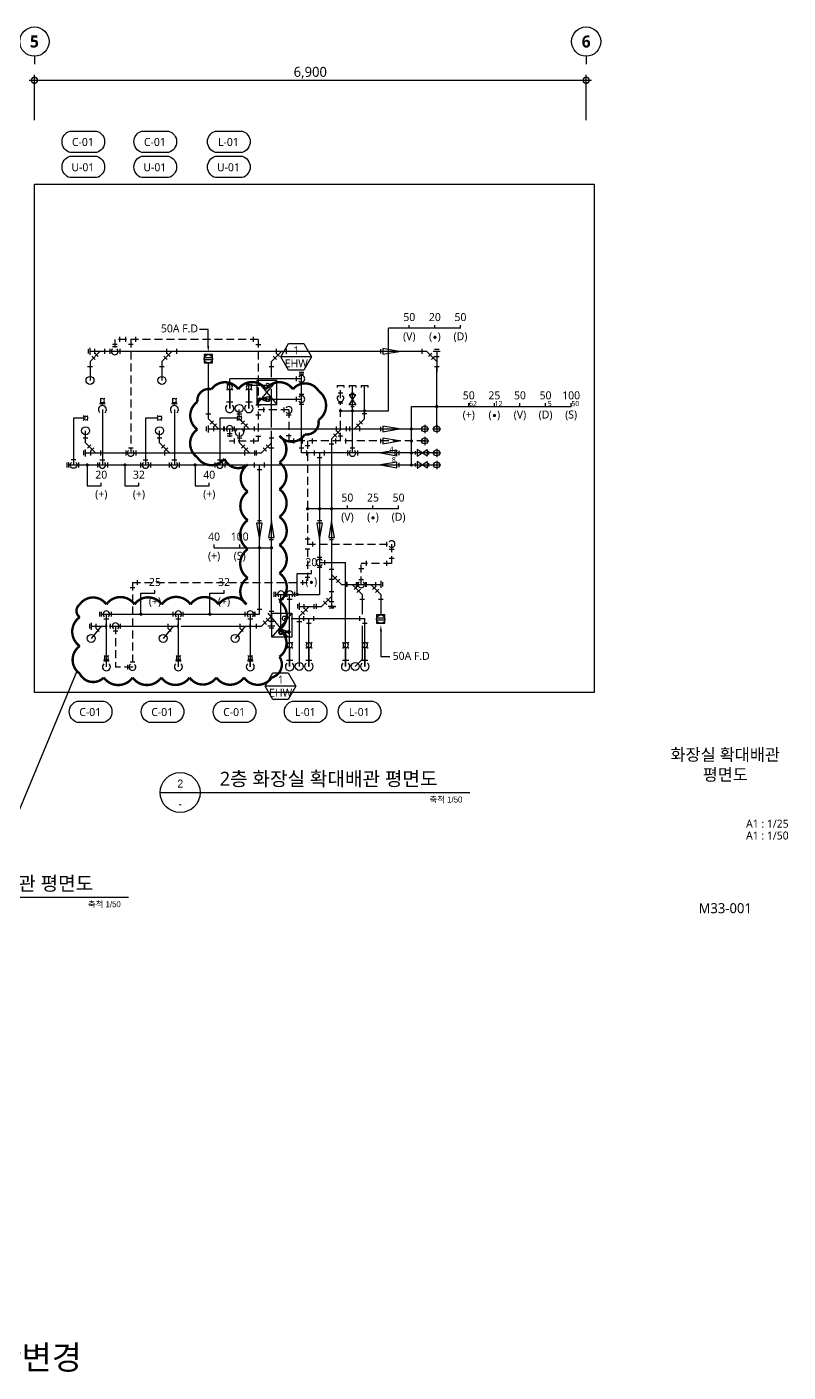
# Model space of a CAD drawing. Header units: millimetres. Extents: x 90779 to 268175, y 64944 to 139437.
# Drawn here: x 100256 to 109776, y 121329 to 138140 of the extents above; entities that cross this region are included whole.
import ezdxf
from ezdxf.enums import TextEntityAlignment as Align

# ---------------------------------------------------------------- set-up
doc = ezdxf.new("R2010")
doc.units = ezdxf.units.MM
doc.header["$LTSCALE"] = 50
doc.linetypes.add('HID', pattern=[3, 2, -1])
doc.layers.get('DEFPOINTS').update_dxf_attribs({"color": 137})
for name, color, linetype in [('AA-MKXS', 3, 'Continuous'), ('BA', 9, 'Continuous'), ('DI', 1, 'Continuous'), ('EQ', 11, 'Continuous'), ('PIPE', 3, 'Continuous'), ('SD', 4, 'Continuous'), ('TE', 2, 'Continuous'), ('TEXT', 3, 'Continuous')]:
    doc.layers.add(name, color=color, linetype=linetype)
doc.layers.add('FU', color=1, linetype='Continuous', plot=False)
doc.styles.add('$0$스타일1', font='malgun.ttf')
doc.styles.add('SAMOO', font='')
doc.styles.add('SUNJIN', font='malgun.ttf')
doc.styles.add('스타일1', font='malgun.ttf')
doc.styles.add('스타일2', font='malgunbd.ttf')
doc.styles.get('SAMOO').set_extended_font_data('Dotum')

# ---------------------------------------------------------------- blocks, each defined once
blk = doc.blocks.new('A$C5B5F5129')
at = {"layer": 'PIPE', "color": 2}
for p, q in [((0, 70), (14, 56)), ((14, 14), (0, 0)), ((70, 70), (56, 56)), ((56, 14), (70, 0))]:
    blk.add_line(p, q, dxfattribs=at)
blk.add_circle((35, 35), 30, dxfattribs=at)
blk = doc.blocks.new('A$C5256647F')
at = {"layer": 'SD', "color": 1}
for p, q in [((2.46, 1.55), (0.04, 1.55)), ((2.46, 0.95), (0.04, 0.95))]:
    blk.add_line(p, q, dxfattribs=at)
at = {"layer": 'SD', "color": 2}
blk.add_lwpolyline([(2.5, 2.5), (0, 2.5), (0, 0), (2.5, 0)], close=True, dxfattribs=at)
blk.add_circle((1.25, 1.25), 1.25, dxfattribs=at)
blk = doc.blocks.new('A$C309C2D33')
at = {"layer": 'PIPE', "color": 6}
for p, q in [((0.36, 5.08), (2.14, 5.08)), ((0.58, 5.53), (1.92, 5.53)), ((1.25, 1.25), (1.25, 6.19))]:
    blk.add_line(p, q, dxfattribs=at)
blk.add_lwpolyline([(0.12, 1.78), (1.25, 5.08), (2.43, 1.66)], dxfattribs=at)
blk.add_circle((1.25, 1.25), 1.25, dxfattribs=at)
blk = doc.blocks.new('A$C3715618A')
at = {"layer": 'SD', "color": 2}
for p, q in [((0, 0.36), (0, 1.73)), ((0.55, 0), (0.55, 2.09))]:
    blk.add_line(p, q, dxfattribs=at)
blk = doc.blocks.new('A$C157C1C89')
at = {"layer": 'SD', "color": 2}
for p, q in [((0, 1.27), (1.01, 2.28)), ((0.07, 1.43), (0.07, 0)), ((3.07, 1.43), (3.07, 0))]:
    blk.add_line(p, q, dxfattribs=at)
blk = doc.blocks.new('A$C08061792')
at = {"layer": 'SD', "color": 2}
for p, q in [((0, 3.07), (1.43, 3.07)), ((2.28, 1.01), (1.27, 0))]:
    blk.add_line(p, q, dxfattribs=at)
blk = doc.blocks.new('A$C68871376')
at = {"layer": 'PIPE', "color": 2}
for p, q in [((0, 84), (0, 12)), ((39, 123), (111, 123)), ((150, 84), (150, 12)), ((175, 84), (175, 12))]:
    blk.add_line(p, q, dxfattribs=at)
blk.add_arc((75, 48), 50, 129.5406, 50.4594, dxfattribs=at)
blk = doc.blocks.new('A$C28993EBD')
at = {"layer": 'PIPE', "color": 2}
for p, q in [((0, 84), (0, 12)), ((39, 123), (111, 123)), ((150, 84), (150, 12))]:
    blk.add_line(p, q, dxfattribs=at)
blk.add_arc((75, 48), 50, 129.5406, 50.4594, dxfattribs=at)
blk = doc.blocks.new('A$C4AF750F6')
at = {"layer": 'PIPE', "color": 2}
for p, q in [((1.5, 4), (0.5, 4)), ((1.5, 0), (0.5, 0))]:
    blk.add_line(p, q, dxfattribs=at)
blk.add_lwpolyline([(0, 0.5), (2, 0.5), (0, 3.5), (2, 3.5)], close=True, dxfattribs=at)
blk = doc.blocks.new('A$C1AEA35FA')
at = {"layer": 'PIPE', "color": 2}
blk.add_line((0, 0.22), (0, 1.42), dxfattribs=at)
blk.add_lwpolyline([(0.62, 1.65), (5.32, 0.82), (0.62, 0)], close=True, dxfattribs=at)
blk = doc.blocks.new('A$C30F65513')
at = {"layer": 'PIPE', "color": 1}
for p, q in [((2.8, 1.4), (0, 1.4)), ((1.4, 2.8), (1.4, 0))]:
    blk.add_line(p, q, dxfattribs=at)
at = {"layer": 'PIPE'}
blk.add_circle((1.4, 1.4), 1, dxfattribs=at)
blk = doc.blocks.new('_DotSmall')
at = {"color": 0, "linetype": 'ByBlock', "const_width": 0.5}
blk.add_lwpolyline([(-0.0625, 0, 1), (0.0625, 0, 1)], format="xyb", close=True, dxfattribs=at)

msp = doc.modelspace()

# ---------------------------------------------------------------- linework, layer by layer
msp.add_lwpolyline([(100350, 136173), (107350, 136173), (107350, 129823), (100350, 129823)], close=True)
at = {"layer": 'AA-MKXS', "color": 7}
for p, q in [((101923, 128572), (105797, 128572)), ((98026, 127264), (101525, 127264))]:
    msp.add_line(p, q, dxfattribs=at)
msp.add_circle((102173, 128572), 250, dxfattribs=at)
at = {"layer": 'BA'}
for p, q in [((100350, 137773), (100350, 137673)), ((107250, 137773), (107250, 137673)), ((100350, 136973), (100350, 137540)), ((107250, 136973), (107250, 137540)), ((100283, 137473), (107317, 137473))]:
    msp.add_line(p, q, dxfattribs=at)
for centre in [(100350, 137957), (107250, 137957)]:
    msp.add_circle(centre, 183, dxfattribs=at)
at = {"layer": 'DEFPOINTS', "color": 1}
msp.add_line((97494, 121947), (100884, 130091), dxfattribs=at)
at = {"layer": 'DEFPOINTS', "color": 1, "const_width": 30}
msp.add_lwpolyline([(101250, 130923, -0.5206), (101602, 130923, -0.5206), (101942, 130923, -0.5206), (102302, 130923, -0.5206), (102654, 130923, -0.5206), (103003, 130923, -0.5206), (103018, 131253, -0.5206), (103018, 131615, -0.5206), (103018, 131976, -0.5206), (103018, 132333, -0.5206), (103018, 132672, -0.5206), (102727, 132743, -0.5206), (102388, 132760, -0.5206), (102388, 133110, -0.5206), (102388, 133454, -0.5206), (102564, 133612, -0.5206), (102900, 133612, -0.5206), (103245, 133612, -0.5206), (103583, 133612, -0.5206), (103902, 133592, -0.5206), (103902, 133226, -0.5206), (103732, 133049, -0.5206), (103414, 133030, -0.5206), (103414, 132696, -0.5206), (103414, 132362, -0.5206), (103414, 132017, -0.5206), (103414, 131666, -0.5206), (103414, 131314, -0.5206), (103414, 130961, -0.5206), (103414, 130608, -0.5206), (103414, 130269, -0.5206), (103318, 130009, -0.5206), (102970, 130009, -0.5206), (102625, 130009, -0.5206), (102290, 130009, -0.5206), (101937, 130009, -0.5206), (101578, 130009, -0.5206), (101218, 130009, -0.5206), (100917, 130059, -0.5206), (100917, 130402, -0.5206), (100917, 130764, -0.5206), (100917, 130923, -0.5206)], format="xyb", close=True, dxfattribs=at)
at = {"layer": 'DI'}
for p, q in [((104779, 133342), (104779, 134374)), ((105678, 134374), (104779, 134374)), ((105038, 134374), (105038, 134414)), ((105358, 134374), (105358, 134414)), ((105678, 134374), (105678, 134414)), ((104178, 133342), (104779, 133342)), ((105064, 132666), (105064, 133396)), ((105064, 133396), (107062, 133396)), ((105782, 133396), (105782, 133436)), ((106102, 133396), (106102, 133436)), ((106422, 133396), (106422, 133436)), ((106742, 133396), (106742, 133436)), ((107062, 133396), (107062, 133436)), ((101010, 132666), (101010, 132404)), ((101481, 132666), (101481, 132404)), ((102360, 132666), (102360, 132404)), ((101010, 132404), (101186, 132404)), ((101186, 132404), (101186, 132444)), ((101481, 132404), (101657, 132404)), ((101657, 132404), (101657, 132444)), ((102360, 132404), (102536, 132404)), ((102536, 132404), (102536, 132444)), ((104264, 132118), (104264, 132158)), ((104584, 132118), (104584, 132158)), ((104904, 132118), (104904, 132158)), ((104904, 132118), (103766, 132118)), ((102597, 131631), (102597, 131671)), ((102597, 131631), (103314, 131631)), ((102917, 131631), (102917, 131671)), ((103637, 131048), (103637, 131311)), ((103637, 131311), (103813, 131311)), ((103813, 131311), (103813, 131351)), ((101681, 130800), (101681, 131063)), ((101681, 131063), (101857, 131063)), ((101857, 131063), (101857, 131103)), ((102544, 130800), (102544, 131063)), ((102544, 131063), (102721, 131063)), ((102721, 131063), (102721, 131103))]:
    msp.add_line(p, q, dxfattribs=at)
at = {"layer": 'DI', "const_width": 20}
for points in [[(104188, 133342, 1), (104168, 133342, 1)], [(104338, 133342, 1), (104318, 133342, 1)], [(104488, 133342, 1), (104468, 133342, 1)], [(105391, 133396, 1), (105371, 133396, 1)], [(105074, 133116, 1), (105054, 133116, 1)], [(105074, 132966, 1), (105054, 132966, 1)], [(105074, 132816, 1), (105054, 132816, 1)], [(101020, 132666, 1), (101000, 132666, 1)], [(101491, 132666, 1), (101471, 132666, 1)], [(102370, 132666, 1), (102350, 132666, 1)], [(105074, 132666, 1), (105054, 132666, 1)], [(103756, 132118, -1), (103776, 132118, -1)], [(103906, 132118, -1), (103926, 132118, -1)], [(104056, 132118, -1), (104076, 132118, -1)], [(103174, 131631, 1), (103154, 131631, 1)], [(103324, 131631, 1), (103304, 131631, 1)], [(103647, 131048, -1), (103627, 131048, -1)], [(101691, 130800, -1), (101671, 130800, -1)], [(102554, 130800, -1), (102534, 130800, -1)]]:
    msp.add_lwpolyline(points, format="xyb", close=True, dxfattribs=at)
at = {"layer": 'EQ'}
for p, q in [((103131, 133723), (103381, 133423)), ((103131, 133423), (103381, 133723)), ((103525, 130514), (103275, 130814)), ((103570, 130814), (103320, 130514))]:
    msp.add_line(p, q, dxfattribs=at)
for points in [[(103381, 133423), (103381, 133723), (103131, 133723), (103131, 133423)], [(103320, 130514), (103320, 130814), (103570, 130814), (103570, 130514)]]:
    msp.add_lwpolyline(points, close=True, dxfattribs=at)
for centre, start, end in [((103268, 133658), 219.5406, 140.4594), ((103268, 133489), 129.5406, 50.4594), ((103473, 130749), 39.5406, 320.4594), ((103433, 130579), 129.5406, 50.4594)]:
    msp.add_arc(centre, 25, start, end, dxfattribs=at)
at = {"layer": 'PIPE', "color": 2}
for p, q in [((101384, 134173), (101325, 134173)), ((101417, 134205), (101417, 134265)), ((101492, 134205), (101492, 134265)), ((101584, 134173), (101525, 134173)), ((101617, 134205), (101617, 134265)), ((103088, 134205), (103088, 134265)), ((103120, 134173), (103180, 134173)), ((104207, 133563), (104148, 133563)), ((101164, 133433, 0), (101236, 133433, 0)), ((101200, 133358, 0), (101200, 132666)), ((102064, 133433, 0), (102136, 133433, 0)), ((102100, 133358, 0), (102100, 132666)), ((102754, 133453), (102831, 133453)), ((102994, 133453), (103071, 133453)), ((103120, 133416), (103180, 133416)), ((103213, 133384), (103213, 133324)), ((103468, 133384), (103468, 133324)), ((104207, 133438), (104148, 133438)), ((100990, 133252, 0), (100840, 133252, 0)), ((100840, 133252, 0), (100840, 132666)), ((101890, 133252, 0), (101740, 133252, 0)), ((101740, 133252, 0), (101740, 132666)), ((102888, 133252, 0), (102668, 133252, 0)), ((102668, 133252, 0), (102668, 132666)), ((103120, 133291), (103180, 133291)), ((103500, 133291), (103560, 133291)), ((102761, 133029), (102821, 133029)), ((102854, 132936), (102854, 132996)), ((103088, 132995), (103088, 132935)), ((103120, 133027), (103180, 133027)), ((103560, 133029), (103500, 133029)), ((103593, 132936), (103593, 132996)), ((103704, 132936), (103704, 132996)), ((103829, 132936), (103829, 132996)), ((104115, 132996), (104115, 132936)), ((104148, 133029), (104207, 133029)), ((104240, 132996), (104240, 132936)), ((103659, 132879), (103719, 132879)), ((103796, 132904), (103736, 132904)), ((103752, 132846), (103752, 132786)), ((103854, 132786), (103854, 132846)), ((103979, 132786), (103979, 132846)), ((104861, 132786), (104861, 132846)), ((100777, 132666), (105381, 132666)), ((103102, 132636), (103102, 132696)), ((103164, 130800), (103164, 132666)), ((103227, 132636), (103227, 132696)), ((103946, 132754), (103886, 132754)), ((103194, 132604), (103134, 132604)), ((103796, 131739), (103736, 131739)), ((103829, 131707), (103829, 131647)), ((104755, 131707), (104755, 131647)), ((103796, 131614), (103736, 131614)), ((104501, 131406), (104501, 131466)), ((104755, 131466), (104755, 131406)), ((104788, 131614), (104847, 131614)), ((104847, 131498), (104788, 131498)), ((104409, 131373), (104468, 131373)), ((101546, 131136), (101606, 131136)), ((101638, 131169), (101638, 131228)), ((103704, 131228), (103704, 131169)), ((103796, 131261), (103736, 131261)), ((101187, 130800), (103164, 130800)), ((101250, 130143, 0), (101250, 130800)), ((102150, 130143, 0), (102150, 130800)), ((103050, 130800, 0), (103050, 130143, 0)), ((103102, 130771), (103102, 130830)), ((103134, 130863), (103194, 130863)), ((103720, 130719), (103720, 130778)), ((103812, 130686), (103753, 130686)), ((103845, 130719), (103845, 130778)), ((104420, 130719), (104420, 130778)), ((104512, 130686), (104453, 130686)), ((101214, 130218, 0), (101286, 130218, 0)), ((101513, 130170), (101513, 130110)), ((101606, 130203), (101546, 130203)), ((102114, 130218, 0), (102186, 130218, 0)), ((103014, 130218, 0), (103086, 130218, 0)), ((103504, 130228), (103581, 130228)), ((103744, 130228), (103821, 130228)), ((104204, 130228), (104281, 130228)), ((104444, 130228), (104521, 130228))]:
    msp.add_line(p, q, dxfattribs=at)
at = {"layer": 'PIPE', "color": 7, "linetype": 'HID'}
for p, q in [((103150, 134235), (101355, 134235)), ((101355, 134235), (101355, 134085)), ((101555, 134235), (101555, 132816)), ((103150, 134235), (103150, 132965)), ((104138, 133657), (104218, 133657)), ((104138, 133657), (104138, 133632)), ((104178, 133500), (104178, 133657)), ((104218, 133657), (104218, 133632)), ((103530, 133354), (103150, 133354)), ((103530, 133354), (103530, 132966)), ((104178, 132966), (104178, 133458)), ((102791, 133116), (102791, 132963)), ((103150, 132965), (102791, 132963)), ((105231, 132966), (103530, 132966)), ((103766, 132966), (103766, 131198)), ((103766, 131677), (104817, 131677)), ((104817, 131677), (104817, 131436)), ((104437, 131173), (104438, 131436)), ((104817, 131436), (104438, 131436)), ((101576, 131198), (103766, 131198)), ((101576, 131198), (101576, 130140)), ((101365, 130650), (101365, 130140)), ((101576, 130140), (101365, 130140))]:
    msp.add_line(p, q, dxfattribs=at)
at = {"layer": 'PIPE'}
for p, q in [((103689, 133742), (102792, 133742)), ((102792, 133373), (102792, 133742)), ((103268, 133658), (103032, 133658)), ((103032, 133373), (103032, 133658)), ((103689, 132816), (103689, 133805)), ((104288, 133657), (104368, 133657)), ((104288, 133657), (104288, 133632)), ((104328, 132816), (104328, 133657)), ((104368, 133657), (104368, 133632)), ((102792, 133605), (102792, 133373)), ((103032, 133605), (103032, 133373)), ((103268, 133489), (103689, 133489)), ((105381, 132816), (103689, 132816)), ((103916, 132816), (103916, 131048)), ((103916, 131447), (104242, 131447)), ((104242, 130148), (104242, 131447)), ((103371, 131048), (103916, 131048)), ((103433, 130579), (103433, 131048)), ((103542, 130148), (103542, 131048)), ((103473, 130749), (103514, 130749)), ((103561, 130749), (104482, 130749)), ((103782, 130148), (103782, 130749)), ((104482, 130148), (104482, 130749)), ((103542, 130380), (103542, 130148)), ((103782, 130380), (103782, 130148)), ((104242, 130380), (104242, 130148)), ((104482, 130380), (104482, 130148))]:
    msp.add_line(p, q, dxfattribs=at)
at = {"layer": 'PIPE', "linetype": 'ByBlock'}
for p, q in [((101200, 133408, 0), (101200, 133445, 0)), ((102100, 133408, 0), (102100, 133445, 0)), ((101250, 130143, 0), (101250, 130230, 0)), ((102150, 130143, 0), (102150, 130230, 0)), ((103050, 130143, 0), (103050, 130230, 0))]:
    msp.add_line(p, q, dxfattribs=at)
at = {"layer": 'PIPE', "color": 2}
for centre, radius, start, end in [((104178, 133500), 41.7, 129.5406, 50.4594), ((101200, 133358, 0), 50, 309.5406, 230.4594), ((102100, 133358, 0), 50, 309.5406, 230.4594), ((102792, 133373), 53.3, 129.5406, 50.4594), ((103032, 133373), 53.3, 129.5406, 50.4594), ((103530, 133354), 41.7, 219.5406, 140.4594), ((104817, 131677), 41.7, 219.5406, 140.4594), ((101250, 130143, 0), 50, 129.5406, 50.4594), ((101576, 130140), 41.7, 129.5406, 50.4594), ((102150, 130143, 0), 50, 129.5406, 50.4594), ((103050, 130143, 0), 50, 129.5406, 50.4594), ((103542, 130148), 53.3, 129.5406, 50.4594), ((103782, 130148), 53.3, 129.5406, 50.4594), ((104242, 130148), 53.3, 129.5406, 50.4594), ((104482, 130148), 53.3, 129.5406, 50.4594)]:
    msp.add_arc(centre, radius, start, end, dxfattribs=at)
at = {"layer": 'SD'}
for p, q in [((101170, 134085), (101045, 133960)), ((105256, 134085), (101045, 134085)), ((102070, 134085), (101945, 133960)), ((103439, 134085), (103314, 133960)), ((105256, 134085), (105137, 134085)), ((105381, 133960), (105256, 134085)), ((105381, 134085), (105381, 133824)), ((101045, 133960), (101045, 133723)), ((101945, 133960), (101945, 133723)), ((102525, 133241), (102525, 133940)), ((103314, 133764), (103314, 133960)), ((105381, 133116), (105381, 133885)), ((104438, 133657), (104518, 133657)), ((104438, 133657), (104438, 133632)), ((104478, 133241), (104478, 133657)), ((104518, 133657), (104518, 133632)), ((103314, 133135), (103314, 133613)), ((102912, 133241), (102912, 133360)), ((102650, 133116), (102525, 133241)), ((103037, 133116), (102912, 133241)), ((104353, 133116), (104478, 133241)), ((100990, 132941), (100990, 133093)), ((101915, 132941), (101915, 133093)), ((102525, 133116), (105231, 133116)), ((102915, 132941), (102915, 133073)), ((103314, 130650), (103314, 133092)), ((104191, 133116), (104066, 132991)), ((104066, 132991), (104066, 130898)), ((104066, 132991), (104066, 132872)), ((101115, 132816), (100990, 132941)), ((100990, 132816), (103189, 132816)), ((102040, 132816), (101915, 132941)), ((103040, 132816), (102915, 132941)), ((103314, 132941), (103189, 132816)), ((104191, 131173), (104066, 131298)), ((104191, 131173), (104682, 131173)), ((104324, 131173), (104449, 131048)), ((104557, 131173), (104682, 131048)), ((104066, 131023), (103941, 130898)), ((104449, 131048), (104449, 130800)), ((104682, 131048), (104682, 130792)), ((103314, 130650), (103314, 130911)), ((103662, 130898), (103941, 130898)), ((103662, 130898), (103941, 130898)), ((103787, 130898), (103662, 130773)), ((104066, 130898), (104121, 130898)), ((101060, 130650), (101260, 130650)), ((101060, 130650), (101221, 130650)), ((101185, 130650), (101060, 130498)), ((101285, 130650), (101306, 130650)), ((101285, 130650), (102147, 130650)), ((102085, 130650), (101960, 130498)), ((102185, 130650), (103189, 130650)), ((102985, 130650), (102860, 130498)), ((103314, 130775), (103189, 130650)), ((103662, 130773), (103662, 130148)), ((104449, 130655), (104449, 130235)), ((104449, 130235), (104362, 130148))]:
    msp.add_line(p, q, dxfattribs=at)
at = {"layer": 'SD', "color": 2}
for centre in [(101045, 133723), (101945, 133723), (102912, 133373), (100990, 133093), (101915, 133093), (102915, 133073), (101060, 130498), (101960, 130498), (102860, 130498), (103662, 130148), (104362, 130148)]:
    msp.add_circle(centre, 50, dxfattribs=at)
at = {"layer": 'TE', "color": 1}
for p, q in [((102524, 134357), (102413, 134357)), ((102524, 134153), (102524, 134357)), ((104683, 130588), (104683, 130266)), ((104794, 130266), (104683, 130266))]:
    msp.add_line(p, q, dxfattribs=at)
at = {"layer": 'TE'}
for points in [[(100795, 136839), (101128, 136839, -0.749894), (101128, 136572), (100795, 136572, -0.749894), (100795, 136839)], [(101694, 136839), (102028, 136839, -0.749894), (102028, 136572), (101694, 136572, -0.749894), (101694, 136839)], [(102614, 136839), (102948, 136839, -0.749894), (102948, 136572), (102614, 136572, -0.749894), (102614, 136839)], [(100795, 136523), (101128, 136523, -0.749894), (101128, 136256), (100795, 136256, -0.749894), (100795, 136523)], [(101694, 136523), (102028, 136523, -0.749894), (102028, 136256), (101694, 136256, -0.749894), (101694, 136523)], [(102614, 136523), (102948, 136523, -0.749894), (102948, 136256), (102614, 136256, -0.749894), (102614, 136523)], [(100886, 129715), (101220, 129715, -0.749894), (101220, 129449), (100886, 129449, -0.749894), (100886, 129715)], [(101786, 129715), (102119, 129715, -0.749894), (102119, 129449), (101786, 129449, -0.749894), (101786, 129715)], [(102686, 129715), (103019, 129715, -0.749894), (103019, 129449), (102686, 129449, -0.749894), (102686, 129715)], [(103576, 129715), (103909, 129715, -0.749894), (103909, 129449), (103576, 129449, -0.749894), (103576, 129715)], [(104250, 129715), (104583, 129715, -0.749894), (104583, 129449), (104250, 129449, -0.749894), (104250, 129715)]]:
    msp.add_lwpolyline(points, format="xyb", dxfattribs=at)
at = {"layer": 'TE', "const_width": 20, "elevation": 0}
for points in [[(105349, 134261, 1), (105369, 134261, 1)], [(106093, 133283, 1), (106113, 133283, 1)], [(104594, 132005, -1), (104574, 132005, -1)], [(103804, 131198, 1), (103824, 131198, 1)]]:
    msp.add_lwpolyline(points, format="xyb", close=True, dxfattribs=at)
at = {"layer": 'TE', "color": 1}
for points in [[(102511, 134153), (102537, 134153), (102524, 134075)], [(104696, 130588), (104670, 130588), (104683, 130666)]]:
    msp.add_solid(points, dxfattribs=at)
at = {"layer": 'TEXT', "color": 2}
for p, q in [((103815, 134017), (103432, 134017)), ((103620, 129900), (103236, 129900))]:
    msp.add_line(p, q, dxfattribs=at)
for points in [[(103432, 134017), (103528, 134183), (103720, 134183), (103815, 134017), (103720, 133851), (103528, 133851)], [(103236, 129900), (103332, 130066), (103524, 130066), (103620, 129900), (103524, 129734), (103332, 129734)]]:
    msp.add_lwpolyline(points, close=True, dxfattribs=at)

# ---------------------------------------------------------------- block references
at = {"layer": 'BA', "xscale": 150, "yscale": 150, "zscale": 150, "rotation": 180}
msp.add_blockref('_DotSmall', (100350, 137473), dxfattribs=at)
at = {"layer": 'BA', "xscale": 150, "yscale": 150, "zscale": 150}
msp.add_blockref('_DotSmall', (107250, 137473), dxfattribs=at)
at = {"layer": 'EQ', "yscale": 25, "zscale": 25}
for p, xscale, rotation in [((103299, 133457), 25, 89.99999999999999), ((103402, 130548), -25, 270)]:
    msp.add_blockref('A$C309C2D33', p, dxfattribs=dict(at, xscale=xscale, rotation=rotation))
at = {"layer": 'PIPE', "yscale": 0.8333333333357587, "zscale": 0.8333333333357587}
for name, p, xscale in [('A$C28993EBD', (101292, 134045), 0.8333333333357587), ('A$C28993EBD', (101492, 132776), 0.8333333333357587), ('A$C28993EBD', (104265, 132776), 0.8333333333357587), ('A$C68871376', (100902, 132626), -0.8333333333357587), ('A$C28993EBD', (101137, 132626), 0.8333333333357587), ('A$C28993EBD', (101677, 132626), 0.8333333333357587), ('A$C28993EBD', (102037, 132626), 0.8333333333357587), ('A$C28993EBD', (102606, 132626), 0.8333333333357587), ('A$C28993EBD', (104374, 131133), 0.8333333333357587)]:
    msp.add_blockref(name, p, dxfattribs=dict(at, xscale=xscale))
at = {"layer": 'PIPE'}
for name, p, xscale, yscale, zscale, rotation in [('A$C1AEA35FA', (104679, 134121), -43.75000000000509, 43.75000000000509, 43.75, 179.9999999999995), ('A$C68871376', (103729, 133680), 0.8333333333284827, 0.8333333333284827, 0.8333333333284827, 90), ('A$C5B5F5129', (102832, 133678), -1.111111111938953, 1.111111111938953, 1.111111111111111, 89.99999999999972), ('A$C5B5F5129', (103072, 133678), -1.111111111938953, 1.111111111938953, 1.111111111111111, 89.99999999999972), ('A$C5B5F5129', (101229, 133499, 0), -0.8333333330228925, 0.8333333330228925, 0.8333333333333333, 89.99999999999973), ('A$C5B5F5129', (102129, 133499, 0), -0.8333333330228925, 0.8333333330228925, 0.8333333333333333, 89.99999999999972), ('A$C28993EBD', (103729, 133426), 0.8333333333357587, 0.8333333333357587, 0.8333333333357587, 90), ('A$C4AF750F6', (104369, 133563), 41.66666666667152, 41.66666666667152, 41.66666666667152, 179.9999999999999), ('A$C5B5F5129', (101019, 133281, 0), 0.8333333330228925, 0.8333333330228925, 0.8333333330228925, 180), ('A$C5B5F5129', (101944, 133281, 0), 0.8333333330228925, 0.8333333330228925, 0.8333333330228925, 180), ('A$C28993EBD', (102854, 133156), 0.8333333333357587, 0.8333333333357587, 0.8333333333357587, 180), ('A$C5B5F5129', (102942, 133281, 0), 0.8333333330228925, 0.8333333330228925, 0.8333333330228925, 180), ('A$C1AEA35FA', (104679, 133152), -43.75000000000509, 43.75000000000509, 43.75, 179.9999999999995), ('A$C30F65513', (105284, 133064), 37.5, 37.5, 37.5, 90), ('A$C30F65513', (105434, 133064), 37.5, 37.5, 37.5, 90), ('A$C1AEA35FA', (104679, 133002), -43.75000000000509, 43.75000000000509, 43.75, 179.9999999999995), ('A$C30F65513', (105284, 132914), 37.5, 37.5, 37.5, 90), ('A$C1AEA35FA', (104911, 132780), -43.75000000000509, 43.75000000000509, 43.75, 359.9999999999995), ('A$C4AF750F6', (105117, 132858), 41.66666666667152, 41.66666666667152, 41.66666666667152, 269.9999999999999), ('A$C30F65513', (105434, 132764), 37.5, 37.5, 37.5, 90), ('A$C1AEA35FA', (104911, 132630), -43.75000000000509, 43.75000000000509, 43.75, 359.9999999999995), ('A$C4AF750F6', (105117, 132708), 41.66666666667152, 41.66666666667152, 41.66666666667152, 269.9999999999999), ('A$C30F65513', (105434, 132614), 37.5, 37.5, 37.5, 90), ('A$C1AEA35FA', (103200, 131966), -43.75000000000509, 43.75000000000509, 43.75, 89.99999999999945), ('A$C1AEA35FA', (103278, 131733), -43.75000000000509, 43.75000000000509, 43.75, 269.9999999999994), ('A$C1AEA35FA', (103952, 131966), -43.75000000000509, 43.75000000000509, 43.75, 89.99999999999942), ('A$C1AEA35FA', (104030, 131733), -43.75000000000509, 43.75000000000509, 43.75, 269.9999999999994), ('A$C28993EBD', (103876, 131509), 0.8333333333357587, 0.8333333333357587, 0.8333333333357587, 270), ('A$C68871376', (103496, 131089), 0.8333333333357587, 0.8333333333357587, 0.8333333333357587, 180), ('A$C28993EBD', (103605, 131089), 0.8333333333357587, 0.8333333333357587, 0.8333333333357587, 180), ('A$C68871376', (101312, 130841), 0.8333333333357587, 0.8333333333357587, 0.8333333333357587, 180), ('A$C28993EBD', (102212, 130841), 0.8333333333357587, 0.8333333333357587, 0.8333333333357587, 180), ('A$C28993EBD', (103112, 130841, 0), 0.8333333333357587, 0.8333333333357587, 0.8333333333357587, 180), ('A$C28993EBD', (101427, 130691), 0.8333333333357587, 0.8333333333357587, 0.8333333333357587, 180), ('A$C5B5F5129', (103582, 130453), -1.111111111938953, 1.111111111938953, 1.111111111111111, 89.99999999999973), ('A$C5B5F5129', (103822, 130453), -1.111111111938953, 1.111111111938953, 1.111111111111111, 89.99999999999973), ('A$C5B5F5129', (104282, 130453), -1.111111111938953, 1.111111111938953, 1.111111111111111, 89.99999999999974), ('A$C5B5F5129', (104522, 130453), -1.111111111938953, 1.111111111938953, 1.111111111111111, 89.99999999999974), ('A$C5B5F5129', (101279, 130284, 0), -0.8333333330228925, 0.8333333330228925, 0.8333333333333333, 89.9999999999997), ('A$C5B5F5129', (102179, 130284, 0), -0.8333333330228925, 0.8333333330228925, 0.8333333333333333, 89.99999999999967), ('A$C5B5F5129', (103079, 130284, 0), -0.8333333330228925, 0.8333333330228925, 0.8333333333333333, 89.99999999999967)]:
    msp.add_blockref(name, p, dxfattribs=dict(at, xscale=xscale, yscale=yscale, zscale=zscale, rotation=rotation))
at = {"layer": 'SD'}
for name, p, xscale, yscale, zscale, rotation in [('A$C08061792', (101015, 134025), -41.66666666666424, 41.66666666666424, 41.66666666666424, 180), ('A$C3715618A', (101022, 134129), -41.66666666666424, 41.66666666667152, 41.66666666666667, 180), ('A$C157C1C89', (101104, 134115), -41.66666666666424, 41.66666666666424, 41.66666666666424, 180), ('A$C08061792', (101915, 134025), -41.66666666666424, 41.66666666666424, 41.66666666666424, 180), ('A$C157C1C89', (102004, 134115), -41.66666666666424, 41.66666666666424, 41.66666666666424, 180), ('A$C08061792', (103284, 134025), -41.66666666666424, 41.66666666667152, 41.66666666666667, 180), ('A$C157C1C89', (103374, 134115), -41.66666666666424, 41.66666666667152, 41.66666666666667, 180), ('A$C08061792', (105321, 134115), -41.66666666667152, 41.66666666667152, 41.66666666666667, 89.9999999999998), ('A$C157C1C89', (105411, 134025), -41.66666666667152, 41.66666666667152, 41.66666666666667, 89.9999999999998), ('A$C3715618A', (105425, 134108), -41.66666666667152, 41.66666666667152, 41.66666666666667, 89.9999999999998), ('A$C157C1C89', (104126, 133146), -41.66666666667152, 41.66666666667152, 41.66666666666667, 179.9999999999998), ('A$C157C1C89', (103344, 132876), 41.66666666667152, 41.66666666667152, 41.66666666667152, 90), ('A$C08061792', (104036, 133056), -41.66666666667152, 41.66666666667152, 41.66666666666667, 179.9999999999998), ('A$C08061792', (103254, 132786), 41.66666666667152, 41.66666666667152, 41.66666666667152, 90), ('A$C157C1C89', (104036, 131233), -41.66666666667152, 41.66666666667152, 41.66666666667152, 270), ('A$C08061792', (104126, 131144), -41.66666666667152, 41.66666666667152, 41.66666666667152, 270), ('A$C157C1C89', (104389, 131203), 41.66666666666424, 41.66666666667152, 41.66666666666667, 180), ('A$C157C1C89', (104622, 131203), 41.66666666666424, 41.66666666667152, 41.66666666666667, 180), ('A$C3715618A', (104705, 131217), 41.66666666667152, 41.66666666667152, 41.66666666667152, 180), ('A$C08061792', (104006, 130869), 41.66666666667152, 41.66666666667152, 41.66666666667152, 90), ('A$C157C1C89', (104096, 130958), 41.66666666667152, 41.66666666667152, 41.66666666667152, 90), ('A$C08061792', (104479, 131114), 41.66666666666424, 41.66666666667152, 41.66666666666667, 180), ('A$C08061792', (104712, 131114), 41.66666666666424, 41.66666666667152, 41.66666666666667, 180), ('A$C157C1C89', (103344, 130710), 41.66666666667152, 41.66666666667152, 41.66666666667152, 90), ('A$C08061792', (103633, 130839), -41.66666666666424, 41.66666666667152, 41.66666666666667, 180), ('A$C3715618A', (103639, 130942), -41.66666666666424, 41.66666666667152, 41.66666666666667, 180), ('A$C157C1C89', (103722, 130928), -41.66666666666424, 41.66666666667152, 41.66666666666667, 180), ('A$C3715618A', (104110, 130875), 41.66666666667152, 41.66666666667152, 41.66666666667152, 90), ('A$C3715618A', (101037, 130694), -41.66666666666424, 41.66666666667152, 41.66666666666667, 180), ('A$C157C1C89', (101119, 130680), -41.66666666666424, 41.66666666667152, 41.66666666666667, 180), ('A$C157C1C89', (102019, 130680), -41.66666666666424, 41.66666666667152, 41.66666666666667, 180), ('A$C157C1C89', (102919, 130680), -41.66666666666424, 41.66666666667152, 41.66666666666667, 180), ('A$C08061792', (103254, 130621), 41.66666666667152, 41.66666666667152, 41.66666666667152, 90), ('A$C3715618A', (103358, 130627), 41.66666666667152, 41.66666666667152, 41.66666666667152, 90)]:
    msp.add_blockref(name, p, dxfattribs=dict(at, xscale=xscale, yscale=yscale, zscale=zscale, rotation=rotation))
for name, p, xscale, yscale, zscale in [('A$C5256647F', (102473, 133940), 41.66666666666424, 41.66666666666424, 41.66666666666424), ('A$C08061792', (102495, 133176), 41.66666666666424, 41.66666666666424, 41.66666666666424), ('A$C3715618A', (102502, 133073), 41.66666666666424, 41.66666666666424, 41.66666666666424), ('A$C157C1C89', (102585, 133086), 41.66666666666424, 41.66666666666424, 41.66666666666424), ('A$C08061792', (102883, 133176), 41.66666666666424, 41.66666666666424, 41.66666666666424), ('A$C157C1C89', (102972, 133086), 41.66666666666424, 41.66666666666424, 41.66666666666424), ('A$C157C1C89', (104418, 133086), -41.66666666667152, 41.66666666667152, 41.66666666666667), ('A$C08061792', (104507, 133176), -41.66666666667152, 41.66666666667152, 41.66666666666667), ('A$C08061792', (100960, 132876), 41.66666666666424, 41.66666666666424, 41.66666666666424), ('A$C08061792', (101885, 132876), 41.66666666666424, 41.66666666666424, 41.66666666666424), ('A$C08061792', (102885, 132876), 41.66666666666424, 41.66666666666424, 41.66666666666424), ('A$C3715618A', (100967, 132773), 41.66666666666424, 41.66666666666424, 41.66666666666424), ('A$C157C1C89', (101050, 132786), 41.66666666666424, 41.66666666666424, 41.66666666666424), ('A$C157C1C89', (101975, 132786), 41.66666666666424, 41.66666666666424, 41.66666666666424), ('A$C157C1C89', (102975, 132786), 41.66666666666424, 41.66666666666424, 41.66666666666424), ('A$C5256647F', (104630, 130688), 41.66666666666424, 41.66666666666424, 41.66666666666424)]:
    msp.add_blockref(name, p, dxfattribs=dict(at, xscale=xscale, yscale=yscale, zscale=zscale))

# ---------------------------------------------------------------- texts
at = {"layer": 'AA-MKXS', "linetype": 'Continuous', "style": '스타일1'}
for s, p in [('2층 화장실 확대배관 평면도', (102667, 128657)), ('화장실 확대배관 평면도', (98771, 127349))]:
    msp.add_text(s, height=175, dxfattribs=at).set_placement(p)
at = {"layer": 'AA-MKXS', "linetype": 'Continuous', "style": 'SAMOO'}
msp.add_text('2', height=100, dxfattribs=at).set_placement((102174, 128634), align=Align.CENTER)
for p in [(105702, 128485), (101430, 127177)]:
    msp.add_text('축척 1/50', height=75, dxfattribs=at).set_placement(p, align=Align.MIDDLE_RIGHT)
at = {"layer": 'AA-MKXS', "style": 'SAMOO'}
msp.add_text('-', height=100, dxfattribs=at).set_placement((102173, 128429), align=Align.MIDDLE)
at = {"layer": 'BA', "style": '스타일2'}
for s, p in [('5', (100350, 137957)), ('6', (107250, 137957))]:
    msp.add_text(s, height=150, dxfattribs=at).set_placement(p, align=Align.MIDDLE)
at = {"layer": 'BA', "insert": (103800, 137567), "char_height": 125, "attachment_point": 5, "style": '$0$스타일1'}
msp.add_mtext('\\A1;6,900', dxfattribs=at)
at = {"layer": 'DEFPOINTS', "color": 1, "style": 'SUNJIN'}
msp.add_text('05.09 위생기구 위치 변경으로 배관변경', height=300, dxfattribs=at).set_placement((94268, 121512), align=Align.MIDDLE_LEFT)
at = {"layer": 'FU', "color": 7, "style": 'SUNJIN'}
for s, p in [('62', (105834, 133433, 0)), ('12', (106154, 133433, 0)), ('5', (106794, 133433, 0)), ('50', (107114, 133433, 0)), ('4', (104816, 132862, 0)), ('8', (104844, 132732, 0))]:
    msp.add_text(s, height=64, dxfattribs=at).set_placement(p, align=Align.MIDDLE_CENTER)
at = {"layer": 'TE', "style": 'SUNJIN'}
for s, p in [('C-01', (100956, 136702)), ('C-01', (101856, 136702)), ('L-01', (102776, 136702)), ('U-01', (100956, 136386)), ('U-01', (101856, 136386)), ('U-01', (102776, 136386)), ('C-01', (101048, 129578)), ('C-01', (101948, 129578)), ('C-01', (102847, 129578)), ('L-01', (103737, 129578)), ('L-01', (104412, 129578))]:
    msp.add_text(s, height=100, dxfattribs=at).set_placement(p, align=Align.MIDDLE)
for s, p in [('50', (105038, 134514)), ('20', (105358, 134514)), ('50', (105678, 134514)), ('(V)', (105038, 134274)), ('(  )', (105358, 134274)), ('(D)', (105678, 134274)), ('50', (105782, 133536)), ('25', (106102, 133536)), ('50', (106422, 133536)), ('50', (106742, 133536)), ('100', (107062, 133536)), ('(+)', (105782, 133296)), ('(  )', (106102, 133296)), ('(V)', (106422, 133296)), ('(D)', (106742, 133296)), ('(S)', (107062, 133296)), ('20', (101186, 132544)), ('32', (101657, 132544)), ('40', (102536, 132544)), ('(+)', (101186, 132304)), ('(+)', (101657, 132304)), ('(+)', (102536, 132304)), ('50', (104264, 132258)), ('25', (104584, 132258)), ('50', (104904, 132258)), ('(V)', (104264, 132018)), ('(  )', (104584, 132018)), ('(D)', (104904, 132018)), ('40', (102597, 131771)), ('100', (102917, 131771)), ('(+)', (102597, 131531)), ('(S)', (102917, 131531)), ('20', (103813, 131451)), ('25', (101857, 131203)), ('32', (102721, 131203)), ('(  )', (103813, 131211)), ('(+)', (101857, 130963)), ('(+)', (102721, 130963))]:
    msp.add_text(s, height=100, dxfattribs=at).set_placement(p, align=Align.MIDDLE_CENTER)
at = {"layer": 'TEXT', "color": 2, "style": 'SUNJIN'}
for s, p in [('50A F.D', (102164, 134322, 0)), ('1', (103626, 134050, 0)), ('EHW', (103625, 133886, 0)), ('50A F.D', (105062, 130230, 0)), ('1', (103430, 129933, 0)), ('EHW', (103429, 129769, 0))]:
    msp.add_text(s, height=100, dxfattribs=at).set_placement(p, align=Align.CENTER)
at = {"layer": 'TEXT', "color": 3, "style": '스타일1'}
for s, height, p in [('화장실 확대배관', 150, (108989, 129046)), ('평면도', 150, (108989, 128796)), ('A1 : 1/25', 100, (109516, 128183)), ('A1 : 1/50', 100, (109516, 128035)), ('M33-001', 125, (108989, 127127))]:
    msp.add_text(s, height=height, dxfattribs=at).set_placement(p, align=Align.MIDDLE_CENTER)

doc.saveas('drawing.dxf')
